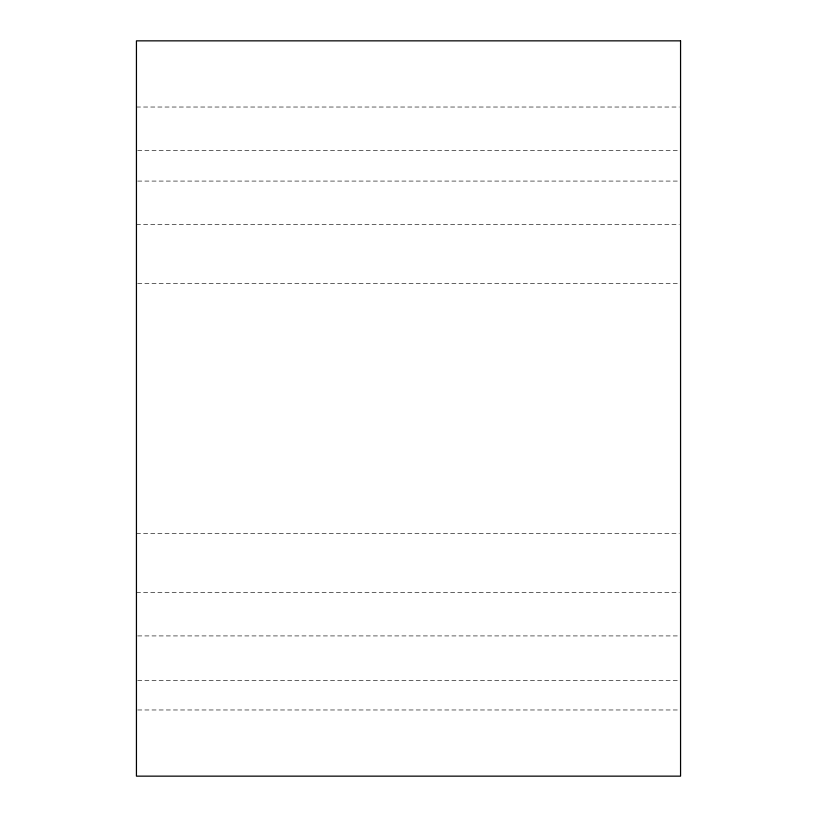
<?xml version="1.0" encoding="UTF-8"?>
<svg xmlns="http://www.w3.org/2000/svg" width="817" height="817" viewBox="0 0 817 817"><rect width="100%" height="100%" fill="white"/><g stroke="black" fill="none" stroke-linecap="round" stroke-linejoin="round"><path stroke-width="0.61" stroke-dasharray="4.08 3.06" d="M136.439 107.027L679.284 107.027M137.716 150.624L679.284 150.624M137.716 181.078L680.561 181.078M136.439 224.675L679.284 224.675M137.716 283.499L679.284 283.499M136.439 533.501L679.284 533.501M136.439 592.325L679.284 592.325M137.716 635.922L680.561 635.922M137.716 680.561L679.284 680.561M137.716 709.973L679.284 709.973"/><path stroke-width="1.23" d="M680.561 40.85L136.439 40.85L136.439 776.15L680.561 776.15L680.561 40.85"/></g></svg>
